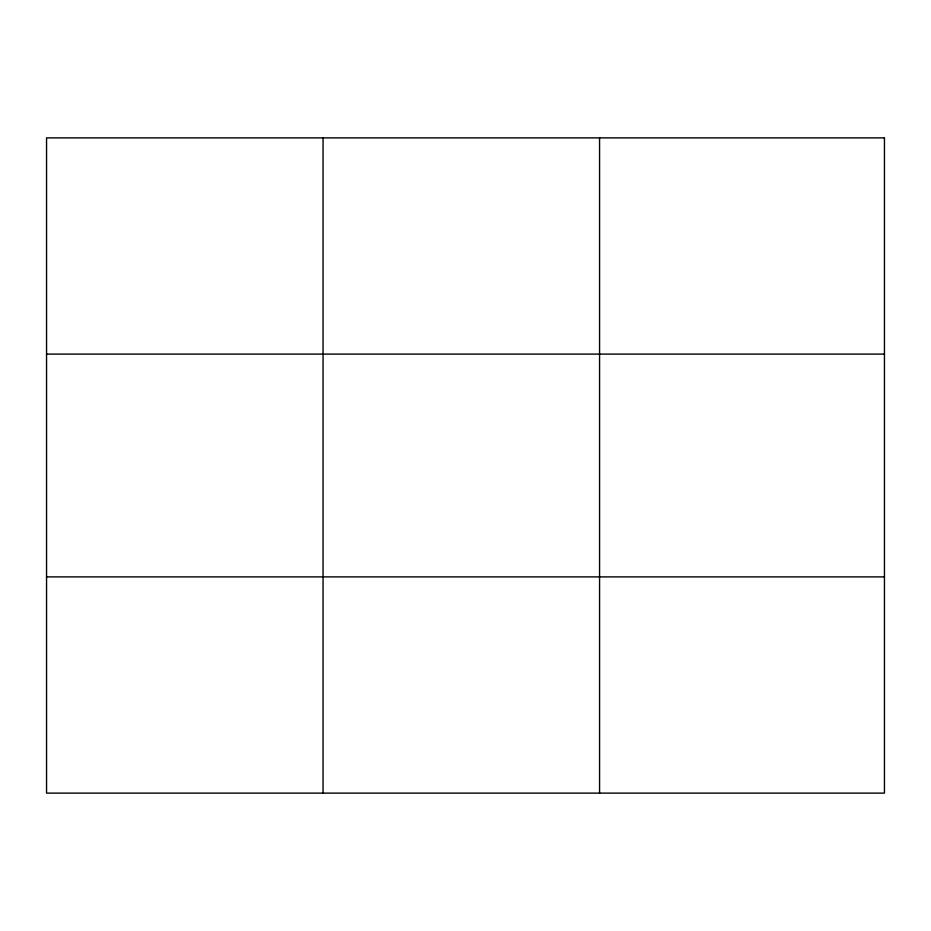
<?xml version="1.0" encoding="UTF-8"?>
<svg xmlns="http://www.w3.org/2000/svg" width="931" height="931" viewBox="0 0 931 931"><rect width="100%" height="100%" fill="white"/><g stroke="black" fill="none" stroke-linecap="round" stroke-linejoin="round"><path stroke-width="1.4" d="M323.057 793.119L323.057 137.881M599.564 793.119L599.564 137.881M46.55 354.106L884.45 354.106M46.55 576.894L884.45 576.894M884.45 137.881L884.45 793.119L46.55 793.119L46.55 137.881L884.45 137.881"/></g></svg>
